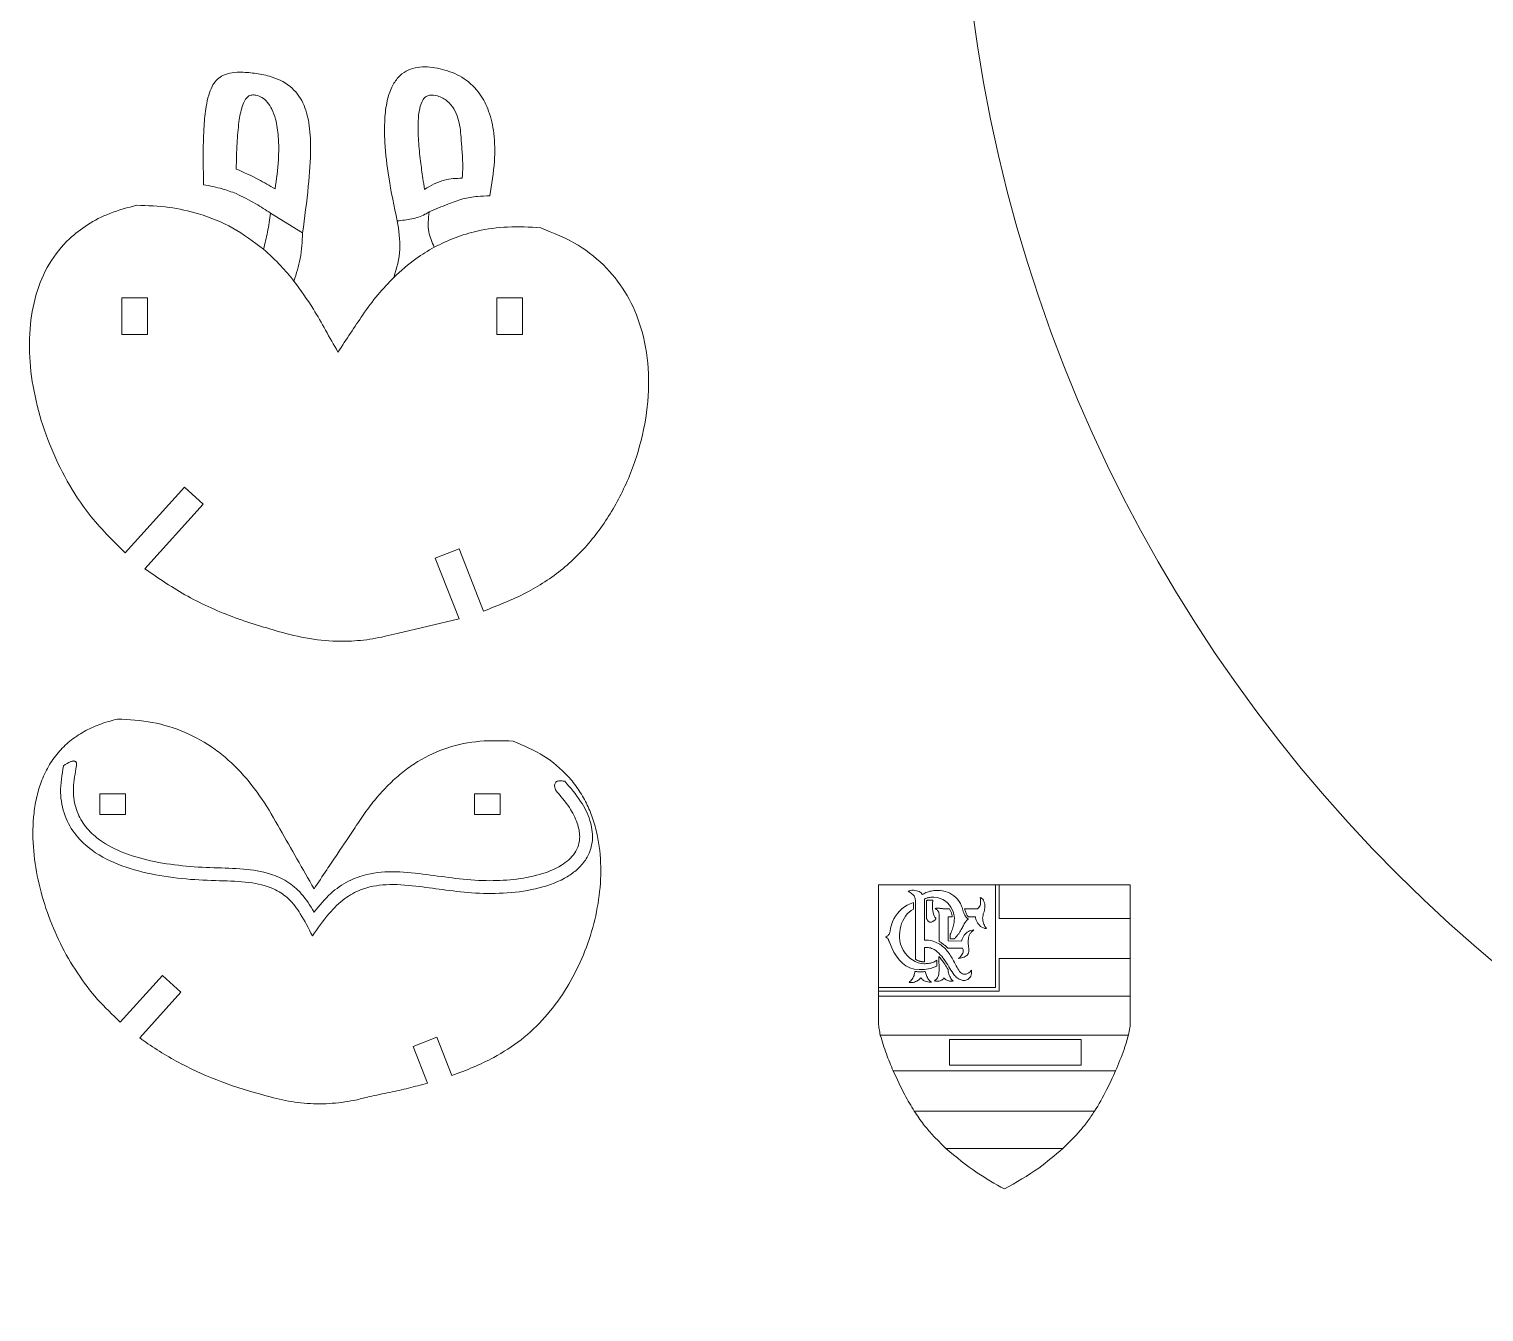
# Model space of a CAD drawing. Header units: millimetres. Extents: x 5 to 1149, y -277 to 912.
# Drawn here: x 591.6 to 762.1, y 504.7 to 655 of the extents above; entities that cross this region are included whole.
import ezdxf

# ---------------------------------------------------------------- set-up
doc = ezdxf.new("R2010")
doc.units = ezdxf.units.MM

msp = doc.modelspace()

# ---------------------------------------------------------------- linework, layer by layer
at = {"color": 7, "linetype": 'Continuous', "lineweight": 15}
for p, q in [((623.66, 631.08), (619.9, 633.39)), ((605.49, 623.47), (602.49, 623.47)), ((602.49, 623.47), (602.49, 619.19)), ((605.49, 619.19), (605.49, 623.47)), ((646.41, 623.47), (646.41, 619.19)), ((649.41, 623.47), (646.41, 623.47)), ((649.41, 619.19), (649.41, 623.47)), ((602.49, 619.19), (605.49, 619.19)), ((646.41, 619.19), (649.41, 619.19)), ((609.82, 601.28), (602.88, 593.58)), ((612, 599.31), (609.82, 601.28)), ((605.16, 591.72), (612, 599.31)), ((641.99, 594.05), (639.2, 592.96)), ((644.85, 586.76), (641.99, 594.05)), ((639.2, 592.96), (641.98, 585.85)), ((634.75, 584.16), (641.98, 585.85)), ((602.89, 565.35), (599.89, 565.35)), ((599.89, 565.35), (599.89, 562.92)), ((602.89, 562.92), (602.89, 565.35)), ((646.81, 565.35), (643.81, 565.35)), ((643.81, 565.35), (643.81, 562.92)), ((646.81, 562.92), (646.81, 565.35)), ((599.89, 562.92), (602.89, 562.92)), ((643.81, 562.92), (646.81, 562.92)), ((691.13, 554.7), (691.13, 542.65)), ((704.84, 554.7), (691.13, 554.7)), ((694.73, 553.99), (694.59, 553.91)), ((694.88, 554.03), (694.73, 553.99)), ((695.05, 554.06), (694.88, 554.03)), ((695.22, 554.06), (695.05, 554.06)), ((695.4, 554.04), (695.22, 554.06)), ((695.57, 554.01), (695.4, 554.04)), ((695.73, 553.96), (695.57, 554.01)), ((695.89, 553.9), (695.73, 553.96)), ((697.28, 553.97), (697.13, 553.94)), ((697.44, 554), (697.28, 553.97)), ((697.59, 554.03), (697.44, 554)), ((697.75, 554.04), (697.59, 554.03)), ((697.9, 554.05), (697.75, 554.04)), ((698.06, 554.05), (697.9, 554.05)), ((698.35, 554.04), (698.06, 554.05)), ((698.64, 554), (698.35, 554.04)), ((698.93, 553.93), (698.64, 554)), ((704.84, 554.7), (704.84, 542.65)), ((705.26, 554.7), (704.84, 554.7)), ((705.26, 554.7), (705.26, 550.75)), ((720.63, 554.7), (705.26, 554.7)), ((720.63, 550.75), (720.63, 554.7)), ((694.49, 552.31), (694.16, 552.1)), ((694.83, 552.48), (694.49, 552.31)), ((694.59, 553.91), (694.72, 553.86)), ((694.72, 553.86), (694.84, 553.79)), ((695.21, 552.62), (694.83, 552.48)), ((694.84, 553.79), (694.95, 553.72)), ((694.95, 553.72), (695.05, 553.65)), ((695.05, 553.65), (695.14, 553.57)), ((695.14, 553.57), (695.22, 553.48)), ((695.21, 551.84), (695.21, 552.62)), ((695.22, 553.48), (695.29, 553.39)), ((695.29, 553.39), (695.34, 553.3)), ((695.34, 553.3), (695.39, 553.2)), ((695.39, 553.2), (695.42, 553.1)), ((695.42, 553.1), (695.44, 552.99)), ((695.44, 552.99), (695.45, 552.89)), ((695.45, 552.89), (695.45, 545.97)), ((696.02, 553.82), (695.89, 553.9)), ((696.14, 553.74), (696.02, 553.82)), ((696.22, 553.65), (696.14, 553.74)), ((696.28, 553.56), (696.22, 553.65)), ((696.42, 553.64), (696.28, 553.56)), ((696.55, 553.71), (696.42, 553.64)), ((696.5, 553.02), (696.56, 553.05)), ((696.5, 548.22), (696.5, 553.02)), ((696.69, 553.78), (696.55, 553.71)), ((696.56, 553.05), (696.62, 553.08)), ((696.62, 553.08), (696.68, 553.11)), ((696.68, 553.11), (696.76, 553.14)), ((696.84, 553.84), (696.69, 553.78)), ((696.75, 552.87), (696.75, 550.73)), ((696.81, 552.87), (696.75, 552.87)), ((696.76, 553.14), (696.84, 553.17)), ((696.87, 552.88), (696.81, 552.87)), ((696.98, 553.89), (696.84, 553.84)), ((696.84, 553.17), (696.93, 553.19)), ((696.93, 552.88), (696.87, 552.88)), ((696.93, 553.19), (697.03, 553.22)), ((696.99, 552.88), (696.93, 552.88)), ((697.13, 553.94), (696.98, 553.89)), ((697.05, 552.88), (696.99, 552.88)), ((697.03, 553.22), (697.13, 553.23)), ((697.12, 552.89), (697.05, 552.88)), ((697.18, 552.89), (697.12, 552.89)), ((697.13, 553.23), (697.24, 553.25)), ((697.24, 552.89), (697.18, 552.89)), ((697.24, 553.25), (697.35, 553.26)), ((697.31, 552.89), (697.24, 552.89)), ((697.37, 552.9), (697.31, 552.89)), ((697.35, 553.26), (697.47, 553.26)), ((697.44, 552.9), (697.37, 552.9)), ((697.51, 552.9), (697.44, 552.9)), ((697.45, 552.29), (697.46, 552.48)), ((697.45, 552.09), (697.45, 552.29)), ((697.46, 552.48), (697.47, 552.65)), ((697.47, 553.26), (697.59, 553.26)), ((697.47, 552.65), (697.49, 552.79)), ((697.49, 552.79), (697.51, 552.9)), ((697.59, 553.26), (697.99, 553.21)), ((697.99, 553.21), (698.35, 553.11)), ((698.35, 553.11), (698.67, 552.96)), ((698.67, 552.96), (698.96, 552.78)), ((699.21, 553.84), (698.93, 553.93)), ((698.96, 552.78), (699.21, 552.57)), ((699.48, 553.72), (699.21, 553.84)), ((699.21, 552.57), (699.43, 552.33)), ((699.43, 552.33), (699.61, 552.08)), ((699.73, 553.58), (699.48, 553.72)), ((699.97, 553.41), (699.73, 553.58)), ((700.19, 553.22), (699.97, 553.41)), ((700.39, 553), (700.19, 553.22)), ((700.57, 552.76), (700.39, 553)), ((700.72, 552.5), (700.57, 552.76)), ((700.85, 552.21), (700.72, 552.5)), ((703.02, 552.28), (702.97, 552.16)), ((703.06, 552.4), (703.02, 552.28)), ((703.14, 553.18), (703.03, 553.22)), ((703.03, 553.22), (703.05, 553.14)), ((703.05, 553.14), (703.07, 553.04)), ((703.08, 552.54), (703.06, 552.4)), ((703.07, 553.04), (703.08, 552.93)), ((703.08, 552.93), (703.09, 552.8)), ((703.09, 552.67), (703.08, 552.54)), ((703.09, 552.8), (703.09, 552.67)), ((703.25, 553.11), (703.14, 553.18)), ((703.34, 553.02), (703.25, 553.11)), ((703.42, 552.9), (703.34, 553.02)), ((703.48, 552.76), (703.42, 552.9)), ((703.54, 552.59), (703.48, 552.76)), ((703.57, 552.42), (703.54, 552.59)), ((703.58, 552.22), (703.57, 552.42)), ((692.94, 550.7), (692.78, 550.35)), ((693.13, 551.02), (692.94, 550.7)), ((693.35, 551.33), (693.13, 551.02)), ((693.59, 551.61), (693.35, 551.33)), ((693.87, 551.87), (693.59, 551.61)), ((694.16, 552.1), (693.87, 551.87)), ((693.97, 550.48), (694.12, 550.77)), ((694.12, 550.77), (694.29, 551.04)), ((694.29, 551.04), (694.49, 551.28)), ((694.49, 551.28), (694.71, 551.5)), ((694.71, 551.5), (694.94, 551.69)), ((694.94, 551.69), (695.21, 551.84)), ((696.75, 550.73), (696.76, 550.72)), ((696.76, 550.72), (696.77, 550.7)), ((696.77, 550.7), (696.78, 550.69)), ((696.78, 550.69), (696.79, 550.67)), ((696.79, 550.67), (696.8, 550.65)), ((696.8, 550.65), (696.81, 550.64)), ((696.81, 550.64), (696.83, 550.62)), ((696.83, 550.62), (696.84, 550.6)), ((696.84, 550.6), (696.85, 550.59)), ((696.85, 550.59), (696.86, 550.57)), ((696.86, 550.57), (696.87, 550.56)), ((696.87, 550.56), (696.88, 550.54)), ((697.46, 551.88), (697.45, 552.09)), ((697.48, 551.66), (697.46, 551.88)), ((697.52, 551.45), (697.48, 551.66)), ((697.57, 551.25), (697.52, 551.45)), ((697.64, 551.06), (697.57, 551.25)), ((697.74, 550.9), (697.64, 551.06)), ((697.65, 550.51), (697.71, 550.56)), ((697.71, 550.56), (697.75, 550.61)), ((697.86, 550.78), (697.74, 550.9)), ((697.84, 551.95), (697.75, 551.92)), ((697.75, 551.92), (697.82, 551.88)), ((697.75, 550.61), (697.79, 550.66)), ((697.79, 550.66), (697.83, 550.72)), ((697.82, 551.88), (697.88, 551.84)), ((697.83, 550.72), (697.86, 550.78)), ((697.92, 551.97), (697.84, 551.95)), ((697.88, 551.84), (697.94, 551.79)), ((698, 551.97), (697.92, 551.97)), ((697.94, 551.79), (697.99, 551.75)), ((697.99, 551.75), (698.04, 551.7)), ((698.07, 551.98), (698, 551.97)), ((698.04, 551.7), (698.09, 551.65)), ((698.14, 551.97), (698.07, 551.98)), ((698.09, 551.65), (698.13, 551.6)), ((698.13, 551.6), (698.16, 551.54)), ((698.21, 551.96), (698.14, 551.97)), ((698.16, 551.54), (698.18, 551.49)), ((698.18, 551.49), (698.2, 551.43)), ((698.2, 551.43), (698.21, 551.37)), ((698.28, 551.95), (698.21, 551.96)), ((698.21, 551.37), (698.22, 551.31)), ((698.22, 551.31), (698.22, 548.06)), ((698.35, 551.94), (698.28, 551.95)), ((698.43, 551.93), (698.35, 551.94)), ((698.5, 551.92), (698.43, 551.93)), ((698.59, 551.91), (698.5, 551.92)), ((698.68, 551.9), (698.59, 551.91)), ((699.45, 551.9), (698.68, 551.9)), ((699.27, 548.12), (699.27, 550.94)), ((699.27, 550.94), (699.77, 550.94)), ((699.49, 551.82), (699.45, 551.9)), ((699.53, 551.74), (699.49, 551.82)), ((699.57, 551.65), (699.53, 551.74)), ((699.6, 551.57), (699.57, 551.65)), ((699.64, 551.49), (699.6, 551.57)), ((699.61, 552.08), (699.75, 551.81)), ((699.66, 551.41), (699.64, 551.49)), ((699.69, 551.33), (699.66, 551.41)), ((699.71, 551.26), (699.69, 551.33)), ((699.73, 551.18), (699.71, 551.26)), ((699.75, 551.1), (699.73, 551.18)), ((699.75, 551.81), (699.87, 551.54)), ((699.76, 551.02), (699.75, 551.1)), ((699.77, 550.94), (699.76, 551.02)), ((699.87, 551.54), (699.95, 551.27)), ((699.95, 551.27), (700, 551.01)), ((700, 551.01), (700.02, 550.76)), ((700.01, 550.6), (700, 550.44)), ((700.02, 550.76), (700.01, 550.6)), ((700.91, 552.05), (700.85, 552.21)), ((700.96, 551.89), (700.91, 552.05)), ((701.01, 551.73), (700.96, 551.89)), ((701.06, 551.58), (701.01, 551.73)), ((701.11, 551.43), (701.06, 551.58)), ((701.17, 551.29), (701.11, 551.43)), ((701.23, 551.16), (701.17, 551.29)), ((702.71, 551.9), (701.19, 551.9)), ((701.19, 551.9), (701.23, 551.78)), ((701.23, 551.78), (701.27, 551.67)), ((701.3, 551.04), (701.23, 551.16)), ((701.27, 551.67), (701.31, 551.56)), ((701.37, 550.93), (701.3, 551.04)), ((701.31, 551.56), (701.35, 551.46)), ((701.35, 551.46), (701.4, 551.36)), ((701.46, 550.83), (701.37, 550.93)), ((701.4, 551.36), (701.44, 551.27)), ((701.44, 551.27), (701.48, 551.19)), ((701.56, 550.75), (701.46, 550.83)), ((701.47, 550.54), (701.5, 550.56)), ((701.48, 551.19), (701.52, 551.12)), ((701.5, 550.56), (701.52, 550.58)), ((701.52, 551.12), (701.56, 551.06)), ((701.52, 550.58), (701.55, 550.6)), ((701.55, 550.6), (701.58, 550.62)), ((701.56, 551.06), (701.6, 551.01)), ((701.67, 550.68), (701.56, 550.75)), ((701.58, 550.62), (701.61, 550.64)), ((701.6, 551.01), (701.63, 550.97)), ((701.61, 550.64), (701.64, 550.66)), ((701.63, 550.97), (701.66, 550.95)), ((701.64, 550.66), (701.67, 550.68)), ((701.66, 550.95), (702.48, 550.95)), ((702.48, 550.95), (702.49, 550.83)), ((702.49, 550.83), (702.52, 550.69)), ((702.52, 550.69), (702.57, 550.54)), ((702.57, 550.54), (702.64, 550.39)), ((702.81, 551.97), (702.71, 551.9)), ((702.9, 552.05), (702.81, 551.97)), ((702.97, 552.16), (702.9, 552.05)), ((703.33, 550.78), (703.34, 550.94)), ((703.34, 550.63), (703.33, 550.78)), ((703.34, 550.94), (703.37, 551.11)), ((703.35, 550.49), (703.34, 550.63)), ((703.37, 551.11), (703.4, 551.3)), ((703.4, 551.3), (703.49, 551.54)), ((703.49, 551.54), (703.54, 551.78)), ((703.54, 551.78), (703.57, 552.01)), ((703.57, 552.01), (703.58, 552.22)), ((705.26, 550.75), (720.63, 550.75)), ((720.63, 546.08), (720.63, 550.75)), ((692.34, 548.87), (692.3, 548.82)), ((692.38, 548.93), (692.34, 548.87)), ((692.4, 548.98), (692.38, 548.93)), ((692.43, 549.04), (692.4, 548.98)), ((692.45, 549.1), (692.43, 549.04)), ((692.46, 549.16), (692.45, 549.1)), ((692.48, 549.23), (692.46, 549.16)), ((692.55, 549.61), (692.48, 549.23)), ((692.65, 549.99), (692.55, 549.61)), ((692.78, 550.35), (692.65, 549.99)), ((693.58, 548.85), (693.61, 549.19)), ((693.58, 548.51), (693.58, 548.85)), ((693.61, 549.19), (693.66, 549.52)), ((693.66, 549.52), (693.74, 549.85)), ((693.74, 549.85), (693.84, 550.17)), ((693.84, 550.17), (693.97, 550.48)), ((696.88, 550.54), (696.9, 550.51)), ((696.9, 550.51), (696.92, 550.48)), ((696.92, 550.48), (696.95, 550.45)), ((696.95, 550.45), (696.97, 550.42)), ((696.97, 550.42), (696.99, 550.4)), ((696.99, 550.4), (697.01, 550.38)), ((697.01, 550.38), (697.04, 550.36)), ((697.04, 550.36), (697.07, 550.35)), ((697.07, 550.35), (697.1, 550.34)), ((697.1, 550.34), (697.13, 550.33)), ((697.13, 550.33), (697.17, 550.32)), ((697.17, 550.32), (697.21, 550.32)), ((697.21, 550.32), (697.28, 550.32)), ((697.28, 550.32), (697.35, 550.33)), ((697.35, 550.33), (697.41, 550.36)), ((697.41, 550.36), (697.48, 550.39)), ((697.48, 550.39), (697.54, 550.42)), ((697.54, 550.42), (697.6, 550.46)), ((697.6, 550.46), (697.65, 550.51)), ((699.59, 549.05), (699.51, 548.91)), ((699.51, 548.91), (699.51, 548.35)), ((699.67, 549.19), (699.59, 549.05)), ((699.73, 549.34), (699.67, 549.19)), ((699.79, 549.49), (699.73, 549.34)), ((699.84, 549.64), (699.79, 549.49)), ((699.89, 549.8), (699.84, 549.64)), ((699.93, 549.95), (699.89, 549.8)), ((699.96, 550.11), (699.93, 549.95)), ((699.99, 550.28), (699.96, 550.11)), ((700, 550.44), (699.99, 550.28)), ((700.39, 548.8), (700.44, 548.86)), ((700.44, 548.86), (700.48, 548.92)), ((700.48, 548.92), (700.52, 548.97)), ((700.52, 548.97), (700.56, 549.03)), ((700.56, 549.03), (700.66, 549.17)), ((700.66, 549.17), (700.74, 549.31)), ((700.74, 549.31), (700.82, 549.45)), ((700.82, 549.45), (700.89, 549.58)), ((700.89, 549.58), (700.95, 549.7)), ((700.95, 549.7), (701.02, 549.82)), ((701.02, 549.82), (701.07, 549.93)), ((701.07, 549.93), (701.13, 550.04)), ((701.13, 550.04), (701.18, 550.14)), ((701.18, 550.14), (701.24, 550.24)), ((701.28, 548.92), (701.18, 548.8)), ((701.24, 550.24), (701.3, 550.33)), ((701.4, 549.04), (701.28, 548.92)), ((701.3, 550.33), (701.35, 550.41)), ((701.35, 550.41), (701.38, 550.44)), ((701.38, 550.44), (701.4, 550.46)), ((701.4, 550.46), (701.42, 550.49)), ((701.52, 549.14), (701.4, 549.04)), ((701.42, 550.49), (701.45, 550.51)), ((701.45, 550.51), (701.47, 550.54)), ((701.66, 549.22), (701.52, 549.14)), ((701.8, 549.29), (701.66, 549.22)), ((701.76, 548.8), (701.8, 548.88)), ((701.96, 549.35), (701.8, 549.29)), ((701.8, 548.88), (701.84, 548.95)), ((701.84, 548.95), (701.89, 549.01)), ((701.89, 549.01), (701.94, 549.08)), ((701.94, 549.08), (702, 549.15)), ((702.13, 549.39), (701.96, 549.35)), ((702, 549.15), (702.07, 549.22)), ((702.07, 549.22), (702.15, 549.28)), ((702.31, 549.43), (702.13, 549.39)), ((702.15, 549.28), (702.23, 549.35)), ((702.23, 549.35), (702.31, 549.43)), ((702.64, 550.39), (702.73, 550.24)), ((702.73, 550.24), (702.84, 550.09)), ((702.84, 550.09), (702.96, 549.96)), ((702.96, 549.96), (703.09, 549.83)), ((703.09, 549.83), (703.25, 549.73)), ((703.25, 549.73), (703.41, 549.64)), ((703.38, 550.35), (703.35, 550.49)), ((703.42, 550.22), (703.38, 550.35)), ((703.41, 549.64), (703.59, 549.59)), ((703.47, 550.09), (703.42, 550.22)), ((703.53, 549.96), (703.47, 550.09)), ((703.6, 549.83), (703.53, 549.96)), ((703.59, 549.59), (703.78, 549.56)), ((703.69, 549.7), (703.6, 549.83)), ((703.78, 549.56), (703.69, 549.7)), ((692.05, 548.65), (691.96, 548.61)), ((691.96, 548.61), (692.04, 548.56)), ((692.04, 548.56), (692.11, 548.5)), ((692.13, 548.68), (692.05, 548.65)), ((692.11, 548.5), (692.16, 548.45)), ((692.2, 548.73), (692.13, 548.68)), ((692.16, 548.45), (692.21, 548.39)), ((692.25, 548.77), (692.2, 548.73)), ((692.21, 548.39), (692.25, 548.33)), ((692.3, 548.82), (692.25, 548.77)), ((692.25, 548.33), (692.28, 548.28)), ((692.28, 548.28), (692.31, 548.22)), ((692.31, 548.22), (692.34, 548.16)), ((692.34, 548.16), (692.36, 548.1)), ((692.36, 548.1), (692.39, 548.03)), ((692.39, 548.03), (692.41, 547.96)), ((692.41, 547.96), (692.44, 547.89)), ((692.44, 547.89), (692.67, 547.32)), ((692.67, 547.32), (692.93, 546.8)), ((693.62, 548.13), (693.58, 548.51)), ((693.71, 547.75), (693.62, 548.13)), ((693.85, 547.39), (693.71, 547.75)), ((694.03, 547.03), (693.85, 547.39)), ((696.74, 548.22), (696.5, 548.22)), ((696.5, 547.35), (696.6, 547.35)), ((696.5, 545.7), (696.5, 547.35)), ((696.6, 547.35), (696.71, 547.36)), ((696.71, 547.36), (696.82, 547.35)), ((696.97, 548.2), (696.74, 548.22)), ((696.82, 547.35), (696.94, 547.34)), ((696.94, 547.34), (697.07, 547.33)), ((697.19, 548.16), (696.97, 548.2)), ((697.07, 547.33), (697.21, 547.3)), ((697.4, 548.12), (697.19, 548.16)), ((697.21, 547.3), (697.35, 547.25)), ((697.35, 547.25), (697.5, 547.19)), ((697.6, 548.06), (697.4, 548.12)), ((697.5, 547.19), (697.66, 547.1)), ((697.79, 547.99), (697.6, 548.06)), ((697.97, 547.91), (697.79, 547.99)), ((698.14, 547.83), (697.97, 547.91)), ((698.3, 547.73), (698.14, 547.83)), ((698.22, 548.06), (698.31, 548.01)), ((698.45, 547.63), (698.3, 547.73)), ((698.31, 548.01), (698.4, 547.96)), ((698.4, 547.96), (698.49, 547.9)), ((698.6, 547.52), (698.45, 547.63)), ((698.49, 547.9), (698.58, 547.84)), ((698.58, 547.84), (698.67, 547.78)), ((698.73, 547.41), (698.6, 547.52)), ((698.67, 547.78), (698.75, 547.71)), ((698.86, 547.3), (698.73, 547.41)), ((698.75, 547.71), (698.84, 547.64)), ((698.84, 547.64), (698.92, 547.57)), ((698.97, 547.18), (698.86, 547.3)), ((698.92, 547.57), (699.01, 547.49)), ((699.09, 547.05), (698.97, 547.18)), ((699.01, 547.49), (699.09, 547.42)), ((699.09, 547.42), (699.16, 547.34)), ((699.16, 547.34), (699.24, 547.26)), ((699.24, 547.26), (700.98, 547.26)), ((700.87, 548.11), (699.27, 548.12)), ((699.51, 548.35), (699.98, 548.35)), ((699.98, 548.35), (700.04, 548.41)), ((700.04, 548.41), (700.09, 548.46)), ((700.09, 548.46), (700.15, 548.52)), ((700.15, 548.52), (700.2, 548.57)), ((700.2, 548.57), (700.25, 548.63)), ((700.25, 548.63), (700.3, 548.69)), ((700.3, 548.69), (700.35, 548.74)), ((700.35, 548.74), (700.39, 548.8)), ((700.93, 548.31), (700.87, 548.11)), ((701, 548.49), (700.93, 548.31)), ((700.98, 547.26), (701, 547.2)), ((701.09, 548.65), (701, 548.49)), ((701, 547.2), (701.03, 547.13)), ((701.18, 548.8), (701.09, 548.65)), ((701.63, 547.99), (701.64, 548.16)), ((701.63, 547.85), (701.63, 547.99)), ((701.64, 547.73), (701.63, 547.85)), ((701.64, 548.16), (701.66, 548.35)), ((701.66, 547.62), (701.64, 547.73)), ((701.66, 548.35), (701.69, 548.57)), ((701.67, 547.52), (701.66, 547.62)), ((701.69, 547.41), (701.67, 547.52)), ((701.69, 548.57), (701.71, 548.65)), ((701.7, 547.3), (701.69, 547.41)), ((701.71, 547.17), (701.7, 547.3)), ((701.71, 548.65), (701.73, 548.73)), ((701.71, 547.03), (701.71, 547.17)), ((701.73, 548.73), (701.76, 548.8)), ((692.93, 546.8), (693.22, 546.32)), ((693.22, 546.32), (693.55, 545.89)), ((693.55, 545.89), (693.92, 545.52)), ((693.92, 545.52), (694.33, 545.21)), ((694.25, 546.7), (694.03, 547.03)), ((694.51, 546.39), (694.25, 546.7)), ((694.79, 546.12), (694.51, 546.39)), ((695.1, 545.89), (694.79, 546.12)), ((695.43, 545.7), (695.1, 545.89)), ((695.77, 545.55), (695.43, 545.7)), ((695.45, 545.97), (695.51, 545.93)), ((695.51, 545.93), (695.57, 545.9)), ((695.57, 545.9), (695.63, 545.87)), ((695.63, 545.87), (695.69, 545.84)), ((695.69, 545.84), (695.75, 545.82)), ((695.75, 545.82), (695.8, 545.8)), ((696.13, 545.47), (695.77, 545.55)), ((695.8, 545.8), (695.86, 545.78)), ((695.86, 545.78), (695.91, 545.76)), ((695.91, 545.76), (695.97, 545.75)), ((695.97, 545.75), (696.02, 545.73)), ((696.02, 545.73), (696.06, 545.72)), ((696.06, 545.72), (696.11, 545.72)), ((696.11, 545.72), (696.15, 545.71)), ((696.48, 545.44), (696.13, 545.47)), ((696.15, 545.71), (696.18, 545.7)), ((696.18, 545.7), (696.22, 545.7)), ((696.22, 545.7), (696.26, 545.69)), ((696.26, 545.69), (696.29, 545.69)), ((696.29, 545.69), (696.32, 545.69)), ((696.32, 545.69), (696.36, 545.69)), ((696.36, 545.69), (696.39, 545.69)), ((696.39, 545.69), (696.42, 545.69)), ((696.42, 545.69), (696.45, 545.69)), ((696.45, 545.69), (696.47, 545.69)), ((696.47, 545.69), (696.5, 545.7)), ((696.6, 545.45), (696.48, 545.44)), ((696.73, 545.46), (696.6, 545.45)), ((696.85, 545.47), (696.73, 545.46)), ((696.97, 545.48), (696.85, 545.47)), ((697.1, 545.5), (696.97, 545.48)), ((697.23, 545.53), (697.1, 545.5)), ((697.35, 545.56), (697.23, 545.53)), ((697.48, 545.6), (697.35, 545.56)), ((697.61, 545.65), (697.48, 545.6)), ((697.73, 545.72), (697.61, 545.65)), ((697.66, 547.1), (697.83, 546.99)), ((697.85, 545.79), (697.73, 545.72)), ((697.83, 546.99), (698.01, 546.85)), ((697.98, 545.87), (697.85, 545.79)), ((697.98, 545.15), (697.98, 545.87)), ((698.01, 546.85), (698.2, 546.68)), ((698.2, 546.68), (698.37, 546.51)), ((698.28, 546.22), (698.21, 546.31)), ((698.21, 546.31), (698.22, 544.59)), ((698.36, 546.13), (698.28, 546.22)), ((698.44, 546.02), (698.36, 546.13)), ((698.37, 546.51), (698.53, 546.33)), ((698.52, 545.91), (698.44, 546.02)), ((698.61, 545.79), (698.52, 545.91)), ((698.53, 546.33), (698.68, 546.13)), ((698.7, 545.67), (698.61, 545.79)), ((698.68, 546.13), (698.83, 545.93)), ((698.79, 545.54), (698.7, 545.67)), ((698.89, 545.4), (698.79, 545.54)), ((698.83, 545.93), (698.97, 545.73)), ((698.97, 545.73), (699.1, 545.52)), ((699.19, 546.92), (699.09, 547.05)), ((699.1, 545.52), (699.24, 545.31)), ((699.3, 546.79), (699.19, 546.92)), ((699.39, 546.66), (699.3, 546.79)), ((699.49, 546.52), (699.39, 546.66)), ((699.58, 546.38), (699.49, 546.52)), ((699.67, 546.23), (699.58, 546.38)), ((699.75, 546.09), (699.67, 546.23)), ((699.83, 545.94), (699.75, 546.09)), ((699.91, 545.8), (699.83, 545.94)), ((700.02, 545.59), (699.91, 545.8)), ((700.13, 545.38), (700.02, 545.59)), ((700.65, 546.2), (700.5, 546.07)), ((700.5, 546.07), (700.69, 546.1)), ((700.77, 546.32), (700.65, 546.2)), ((700.69, 546.1), (700.86, 546.13)), ((700.87, 546.44), (700.77, 546.32)), ((700.86, 546.13), (701.02, 546.18)), ((700.94, 546.56), (700.87, 546.44)), ((700.99, 546.67), (700.94, 546.56)), ((701.03, 546.77), (700.99, 546.67)), ((701.02, 546.18), (701.16, 546.23)), ((701.03, 547.13), (701.04, 547.05)), ((701.04, 546.87), (701.03, 546.77)), ((701.04, 547.05), (701.05, 546.96)), ((701.05, 546.96), (701.04, 546.87)), ((701.16, 546.23), (701.28, 546.29)), ((701.28, 546.29), (701.39, 546.36)), ((701.39, 546.36), (701.48, 546.43)), ((701.48, 546.43), (701.55, 546.5)), ((701.55, 546.5), (701.61, 546.59)), ((701.61, 546.59), (701.66, 546.67)), ((701.66, 546.67), (701.69, 546.77)), ((701.69, 546.77), (701.7, 546.86)), ((701.7, 546.86), (701.71, 547.03)), ((705.26, 546.08), (720.63, 546.08)), ((705.26, 546.08), (705.26, 542.23)), ((720.63, 541.67), (720.63, 546.08)), ((607.22, 544.08), (602.29, 538.61)), ((609.4, 542.11), (607.22, 544.08)), ((694.33, 545.21), (694.79, 544.98)), ((694.79, 544.98), (695.31, 544.83)), ((695.13, 543.76), (695.06, 543.65)), ((695.19, 543.86), (695.13, 543.76)), ((695.24, 543.97), (695.19, 543.86)), ((695.29, 544.08), (695.24, 543.97)), ((695.32, 544.2), (695.29, 544.08)), ((695.31, 544.83), (695.88, 544.76)), ((695.36, 544.31), (695.32, 544.2)), ((695.38, 544.43), (695.36, 544.31)), ((695.4, 544.55), (695.38, 544.43)), ((695.5, 544.54), (695.4, 544.55)), ((695.6, 544.53), (695.5, 544.54)), ((695.7, 544.52), (695.6, 544.53)), ((695.8, 544.51), (695.7, 544.52)), ((695.91, 544.51), (695.8, 544.51)), ((695.88, 544.76), (696.51, 544.79)), ((696.01, 544.5), (695.91, 544.51)), ((695.96, 543.68), (696.03, 543.75)), ((696.11, 544.5), (696.01, 544.5)), ((696.03, 543.75), (696.09, 543.81)), ((696.09, 543.81), (696.13, 543.77)), ((696.22, 544.51), (696.11, 544.5)), ((696.13, 543.77), (696.16, 543.72)), ((696.32, 544.51), (696.22, 544.51)), ((696.41, 544.52), (696.32, 544.51)), ((696.51, 544.53), (696.41, 544.52)), ((696.51, 544.79), (697.21, 544.91)), ((696.6, 544.54), (696.51, 544.53)), ((696.63, 544.43), (696.6, 544.54)), ((696.66, 544.31), (696.63, 544.43)), ((696.7, 544.19), (696.66, 544.31)), ((696.75, 544.07), (696.7, 544.19)), ((696.8, 543.95), (696.75, 544.07)), ((696.86, 543.84), (696.8, 543.95)), ((696.92, 543.73), (696.86, 543.84)), ((696.99, 543.62), (696.92, 543.73)), ((697.21, 544.91), (697.98, 545.15)), ((698.03, 543.78), (697.97, 543.7)), ((698.07, 543.87), (698.03, 543.78)), ((698.12, 543.97), (698.07, 543.87)), ((698.15, 544.08), (698.12, 543.97)), ((698.18, 544.2), (698.15, 544.08)), ((698.19, 544.32), (698.18, 544.2)), ((698.21, 544.45), (698.19, 544.32)), ((698.22, 544.59), (698.21, 544.45)), ((698.73, 543.68), (698.81, 543.79)), ((698.81, 543.79), (698.84, 543.73)), ((698.84, 543.73), (698.89, 543.68)), ((698.98, 545.25), (698.89, 545.4)), ((699.08, 545.1), (698.98, 545.25)), ((699.17, 544.95), (699.08, 545.1)), ((699.27, 544.78), (699.17, 544.95)), ((699.24, 545.31), (699.36, 545.1)), ((699.27, 544.73), (699.27, 544.78)), ((699.28, 544.62), (699.27, 544.73)), ((699.29, 544.5), (699.28, 544.62)), ((699.33, 544.37), (699.29, 544.5)), ((699.37, 544.24), (699.33, 544.37)), ((699.36, 545.1), (699.49, 544.89)), ((699.42, 544.1), (699.37, 544.24)), ((699.48, 543.96), (699.42, 544.1)), ((699.55, 543.84), (699.48, 543.96)), ((699.49, 544.89), (699.61, 544.69)), ((699.62, 543.72), (699.55, 543.84)), ((699.61, 544.69), (699.74, 544.5)), ((699.74, 544.5), (699.86, 544.31)), ((699.86, 544.31), (699.95, 544.2)), ((699.95, 544.2), (700.04, 544.09)), ((700.04, 544.09), (700.14, 543.98)), ((700.23, 545.19), (700.13, 545.38)), ((700.14, 543.98), (700.24, 543.89)), ((700.33, 545.01), (700.23, 545.19)), ((700.24, 543.89), (700.35, 543.8)), ((700.43, 544.84), (700.33, 545.01)), ((700.35, 543.8), (700.46, 543.72)), ((700.53, 544.68), (700.43, 544.84)), ((700.63, 544.55), (700.53, 544.68)), ((700.74, 544.43), (700.63, 544.55)), ((700.85, 544.34), (700.74, 544.43)), ((700.96, 544.27), (700.85, 544.34)), ((701.09, 544.23), (700.96, 544.27)), ((701.22, 544.22), (701.09, 544.23)), ((701.32, 544.23), (701.22, 544.22)), ((701.41, 544.24), (701.32, 544.23)), ((701.49, 544.27), (701.41, 544.24)), ((701.57, 544.3), (701.49, 544.27)), ((701.64, 544.33), (701.57, 544.3)), ((701.7, 544.37), (701.64, 544.33)), ((701.69, 543.69), (701.79, 543.78)), ((701.76, 544.41), (701.7, 544.37)), ((701.81, 544.46), (701.76, 544.41)), ((701.79, 543.78), (701.88, 543.88)), ((701.87, 544.52), (701.81, 544.46)), ((701.91, 544.57), (701.87, 544.52)), ((701.88, 543.88), (701.95, 544.01)), ((701.96, 544.63), (701.91, 544.57)), ((701.95, 544.01), (702, 544.15)), ((702.01, 544.7), (701.96, 544.63)), ((702, 544.15), (702.03, 544.31)), ((702.04, 544.5), (702.01, 544.7)), ((702.03, 544.31), (702.04, 544.5)), ((604.57, 536.76), (609.4, 542.11)), ((704.84, 542.65), (691.13, 542.65)), ((691.13, 542.65), (691.13, 542.23)), ((691.13, 542.23), (691.13, 541.67)), ((705.26, 542.23), (691.13, 542.23)), ((694.81, 543.35), (694.71, 543.25)), ((694.71, 543.25), (694.89, 543.24)), ((694.9, 543.45), (694.81, 543.35)), ((694.89, 543.24), (695.06, 543.24)), ((694.99, 543.55), (694.9, 543.45)), ((695.06, 543.65), (694.99, 543.55)), ((695.06, 543.24), (695.21, 543.27)), ((695.21, 543.27), (695.35, 543.3)), ((695.35, 543.3), (695.48, 543.35)), ((695.48, 543.35), (695.6, 543.41)), ((695.6, 543.41), (695.7, 543.47)), ((695.7, 543.47), (695.8, 543.54)), ((695.8, 543.54), (695.88, 543.61)), ((695.88, 543.61), (695.96, 543.68)), ((696.16, 543.72), (696.2, 543.67)), ((696.2, 543.67), (696.25, 543.61)), ((696.25, 543.61), (696.31, 543.55)), ((696.31, 543.55), (696.38, 543.5)), ((696.38, 543.5), (696.47, 543.44)), ((696.47, 543.44), (696.59, 543.4)), ((696.59, 543.4), (696.73, 543.36)), ((696.73, 543.36), (696.89, 543.32)), ((696.89, 543.32), (697.09, 543.3)), ((697.06, 543.53), (696.99, 543.62)), ((697.14, 543.44), (697.06, 543.53)), ((697.09, 543.3), (697.33, 543.29)), ((697.23, 543.36), (697.14, 543.44)), ((697.33, 543.29), (697.23, 543.36)), ((697.73, 543.49), (697.64, 543.44)), ((697.64, 543.44), (697.72, 543.43)), ((697.72, 543.43), (697.82, 543.42)), ((697.82, 543.56), (697.73, 543.49)), ((697.9, 543.62), (697.82, 543.56)), ((697.82, 543.42), (697.92, 543.41)), ((697.97, 543.7), (697.9, 543.62)), ((697.92, 543.41), (698.02, 543.41)), ((698.02, 543.41), (698.13, 543.41)), ((698.13, 543.41), (698.24, 543.42)), ((698.24, 543.42), (698.34, 543.44)), ((698.34, 543.44), (698.44, 543.48)), ((698.44, 543.48), (698.54, 543.53)), ((698.54, 543.53), (698.64, 543.6)), ((698.64, 543.6), (698.73, 543.68)), ((698.89, 543.68), (698.96, 543.62)), ((698.96, 543.62), (699.04, 543.57)), ((699.04, 543.57), (699.13, 543.52)), ((699.13, 543.52), (699.24, 543.47)), ((699.24, 543.47), (699.35, 543.44)), ((699.35, 543.44), (699.46, 543.41)), ((699.46, 543.41), (699.58, 543.39)), ((699.58, 543.39), (699.69, 543.39)), ((699.69, 543.61), (699.62, 543.72)), ((699.77, 543.53), (699.69, 543.61)), ((699.69, 543.39), (699.81, 543.4)), ((699.85, 543.46), (699.77, 543.53)), ((699.81, 543.4), (699.92, 543.43)), ((699.92, 543.43), (699.85, 543.46)), ((700.46, 543.72), (700.57, 543.65)), ((700.57, 543.65), (700.69, 543.59)), ((700.69, 543.59), (700.8, 543.55)), ((700.8, 543.55), (700.91, 543.51)), ((700.91, 543.51), (701.02, 543.49)), ((701.02, 543.49), (701.13, 543.49)), ((701.13, 543.49), (701.24, 543.5)), ((701.24, 543.5), (701.35, 543.52)), ((701.35, 543.52), (701.47, 543.56)), ((701.47, 543.56), (701.58, 543.62)), ((701.58, 543.62), (701.69, 543.69)), ((691.13, 541.67), (720.63, 541.67)), ((691.13, 541.67), (691.13, 538.52)), ((720.63, 538.52), (720.63, 541.67)), ((691.34, 537.1), (720.41, 537.1)), ((639.39, 536.86), (636.6, 535.76)), ((636.6, 535.76), (638.28, 531.46)), ((641.15, 532.36), (639.39, 536.86)), ((714.89, 536.58), (699.43, 536.58)), ((699.43, 536.58), (699.43, 533.58)), ((714.89, 533.58), (714.89, 536.58)), ((699.43, 533.58), (714.89, 533.58)), ((692.85, 532.91), (718.9, 532.91)), ((695.32, 528.16), (716.44, 528.16)), ((699.03, 523.8), (712.73, 523.8))]:
    msp.add_line(p, q, dxfattribs=at)
msp.add_circle((875.7, 679.66), 175, dxfattribs=at)
for points, knots in [([(623.66, 631.08), (623.9, 632.9), (624.33, 636.22), (624.66, 640.53), (624.5, 643.82), (623.84, 646.37), (622.26, 648.46), (620.07, 649.44), (618.03, 649.81), (616.46, 649.93), (615.15, 649.85), (614.19, 649.52), (613.49, 648.94), (612.98, 648.17), (612.6, 647.14), (612.27, 645.58), (612.06, 643.36), (611.98, 640.29), (612.03, 638), (612.06, 636.72)], [0, 0, 0, 0, 0.139256, 0.253967, 0.327504, 0.388792, 0.450916, 0.519318, 0.564572, 0.608649, 0.638206, 0.664166, 0.683812, 0.706059, 0.73327, 0.76736, 0.826105, 0.902774, 1, 1, 1, 1]), ([(645.58, 635.42), (645.81, 636.76), (646.22, 639.19), (646.17, 642.56), (645.6, 645.25), (644.47, 647.51), (642.69, 649.25), (640.38, 650.24), (638.39, 650.59), (636.84, 650.46), (635.74, 650.07), (634.77, 649.29), (634, 648.08), (633.48, 646.41), (633.22, 644.22), (633.27, 641.21), (633.74, 637.22), (634.38, 634.19), (634.74, 632.49)], [0, 0, 0, 0, 0.10115, 0.182549, 0.24855, 0.30379, 0.368135, 0.428712, 0.487711, 0.515975, 0.543738, 0.572934, 0.606782, 0.648703, 0.702107, 0.769823, 0.871377, 1, 1, 1, 1]), ([(620.43, 636.23), (620.59, 637.36), (620.86, 639.39), (620.88, 642.15), (620.6, 644.14), (620.13, 645.51), (619.59, 646.38), (618.94, 646.97), (618.29, 647.22), (617.71, 647.27), (617.21, 647.07), (616.84, 646.56), (616.44, 645.57), (616.14, 643.87), (615.94, 641.42), (615.9, 639.58), (615.88, 638.56)], [0, 0, 0, 0, 0.158004, 0.282765, 0.378829, 0.435209, 0.480996, 0.519316, 0.5537, 0.575669, 0.597723, 0.624444, 0.65964, 0.745605, 0.860291, 1, 1, 1, 1]), ([(642.35, 637.49), (642.38, 637.94), (642.45, 638.99), (642.35, 640.58), (642.23, 642.09), (642.09, 643.78), (641.67, 645.33), (640.64, 646.61), (639.6, 647.14), (638.68, 647.28), (638.09, 647.07), (637.62, 646.55), (637.3, 645.54), (637.14, 643.9), (637.21, 641.83), (637.44, 639.59), (637.71, 637.7), (637.87, 636.6), (637.93, 636.17)], [0, 0, 0, 0, 0.059315, 0.134596, 0.205154, 0.255353, 0.354098, 0.405988, 0.461884, 0.50222, 0.520994, 0.540677, 0.589858, 0.653803, 0.753826, 0.856338, 0.944246, 1, 1, 1, 1]), ([(615.88, 638.56), (616.75, 638.18), (618.32, 637.48), (619.79, 636.61), (620.43, 636.23)], [0, 0, 0, 0, 0.559949, 1, 1, 1, 1]), ([(637.93, 636.17), (638.69, 636.62), (640.07, 637.41), (641.65, 637.46), (642.35, 637.49)], [0, 0, 0, 0, 0.555748, 1, 1, 1, 1]), ([(612.06, 636.72), (612.79, 636.58), (614.09, 636.33), (615.33, 635.88), (615.86, 635.69)], [0, 0, 0, 0, 0.568148, 1, 1, 1, 1]), ([(604.24, 634.32), (603.16, 634.04), (601.14, 633.5), (598.47, 632.14), (595.98, 630.22), (593.81, 627.49), (592.28, 623.84), (591.58, 619.73), (591.66, 615.32), (592.47, 610.77), (593.93, 606.26), (595.98, 601.99), (598.82, 597.59), (601.4, 595.04), (602.88, 593.58)], [0, 0, 0, 0, 0.066422, 0.124865, 0.177985, 0.253515, 0.330519, 0.412715, 0.500729, 0.593335, 0.688439, 0.783447, 0.875875, 1, 1, 1, 1]), ([(619.07, 629.16), (617.9, 630.04), (615.58, 631.79), (611.75, 633.33), (607.94, 634.18), (605.5, 634.28), (604.24, 634.32)], [0, 0, 0, 0, 0.272924, 0.54308, 0.763992, 1, 1, 1, 1]), ([(615.86, 635.69), (616.64, 635.3), (618.04, 634.62), (619.33, 633.77), (619.9, 633.39)], [0, 0, 0, 0, 0.5597774, 1, 1, 1, 1]), ([(638.48, 633.53), (639.2, 633.84), (640.49, 634.41), (641.82, 634.87), (642.41, 635.08)], [0, 0, 0, 0, 0.559893, 1, 1, 1, 1]), ([(642.41, 635.08), (642.99, 635.19), (644.03, 635.38), (645.1, 635.41), (645.58, 635.42)], [0, 0, 0, 0, 0.552671, 1, 1, 1, 1]), ([(619.9, 633.39), (619.79, 632.65), (619.59, 631.22), (619.24, 629.83), (619.07, 629.16)], [0, 0, 0, 0, 0.521926, 1, 1, 1, 1]), ([(634.74, 632.49), (634.92, 631.37), (635.29, 629.14), (634.67, 626.96), (634.35, 625.87)], [0, 0, 0, 0, 0.499495, 1, 1, 1, 1]), ([(638.48, 633.53), (638.32, 633.44), (637.68, 633.08), (636.43, 632.63), (635.31, 632.54), (634.74, 632.49)], [0, 0, 0, 0, 0.144296, 0.561832, 1, 1, 1, 1]), ([(639.08, 629.4), (638.82, 629.99), (638.23, 631.3), (638.39, 632.74), (638.48, 633.53)], [0, 0, 0, 0, 0.448532, 1, 1, 1, 1]), ([(622.64, 625.44), (622.91, 626.31), (623.5, 628.15), (623.61, 630.07), (623.66, 631.08)], [0, 0, 0, 0, 0.474016, 1, 1, 1, 1]), ([(651.55, 631.68), (650.25, 631.75), (647.76, 631.89), (644.39, 631.42), (641.5, 630.59), (639.88, 629.79), (639.08, 629.4)], [0, 0, 0, 0, 0.301448, 0.580634, 0.791126, 1, 1, 1, 1]), ([(644.85, 586.76), (646.53, 587.42), (649.82, 588.7), (654.28, 591.6), (657.94, 595.37), (660.82, 599.85), (662.9, 604.77), (664.1, 609.96), (664.32, 615.14), (663.52, 619.82), (661.81, 623.82), (659.33, 627.12), (655.89, 629.92), (653.05, 631.07), (651.55, 631.68)], [0, 0, 0, 0, 0.0916497, 0.1791624, 0.2679495, 0.3568999, 0.4479456, 0.5384313, 0.6261672, 0.7099734, 0.7774914, 0.8453039, 0.9176556, 1, 1, 1, 1]), ([(619.07, 629.16), (619.77, 628.53), (621.05, 627.38), (622.14, 626.05), (622.64, 625.44)], [0, 0, 0, 0, 0.547903, 1, 1, 1, 1]), ([(634.35, 625.87), (635.19, 626.64), (636.65, 627.97), (638.35, 628.97), (639.08, 629.4)], [0, 0, 0, 0, 0.57144, 1, 1, 1, 1]), ([(634.35, 625.87), (633.71, 625.21), (632.39, 623.83), (630.76, 621.59), (629.26, 619.31), (628.29, 617.85), (627.8, 617.12)], [0, 0, 0, 0, 0.252409, 0.521938, 0.759538, 1, 1, 1, 1]), ([(627.8, 617.12), (627.31, 617.97), (626.35, 619.64), (624.77, 622.51), (623.42, 624.36), (622.64, 625.44)], [0, 0, 0, 0, 0.29943, 0.590758, 1, 1, 1, 1]), ([(605.16, 591.72), (606.81, 590.6), (610.14, 588.33), (615.75, 585.84), (619.7, 584.71), (621.7, 584.14)], [0, 0, 0, 0, 0.326795, 0.659859, 1, 1, 1, 1]), ([(621.7, 584.14), (622.92, 583.85), (625.33, 583.29), (628.76, 583.17), (631.91, 583.45), (633.79, 583.92), (634.75, 584.16)], [0, 0, 0, 0, 0.284128, 0.559955, 0.776927, 1, 1, 1, 1]), ([(601.97, 574.12), (601.31, 573.94), (600.04, 573.6), (598.22, 572.79), (596.56, 571.74), (595.11, 570.39), (593.94, 568.79), (593.08, 567.01), (592.49, 565.09), (592.04, 562.49), (592, 559.15), (592.59, 555.24), (593.67, 551.44), (595.21, 547.78), (597.18, 544.36), (599.53, 541.24), (601.38, 539.48), (602.29, 538.61)], [0, 0, 0, 0, 0.047202, 0.091127, 0.137738, 0.182725, 0.227655, 0.274513, 0.318886, 0.366078, 0.457583, 0.54844, 0.639818, 0.730861, 0.822823, 0.913124, 1, 1, 1, 1]), ([(625, 554.23), (624.33, 555.4), (622.99, 557.74), (620.99, 561.24), (618.99, 564.77), (616.9, 567.44), (614.98, 569.33), (612.89, 571.02), (609.95, 572.68), (606.04, 573.88), (603.33, 574.04), (601.97, 574.12)], [0, 0, 0, 0, 0.12496, 0.249921, 0.374845, 0.5001, 0.563184, 0.624169, 0.749383, 0.873158, 1, 1, 1, 1]), ([(648.31, 571.53), (647.01, 571.58), (644.43, 571.67), (640.61, 570.89), (637.68, 569.54), (635.56, 568.07), (634.02, 566.75), (632.57, 565.22), (631.19, 563.5), (629.95, 561.65), (628.78, 559.89), (627.62, 558.16), (626.39, 556.31), (625.49, 554.97), (625, 554.23)], [0, 0, 0, 0, 0.125484, 0.249759, 0.373562, 0.435011, 0.498716, 0.569752, 0.639044, 0.712109, 0.784617, 0.843782, 0.914217, 1, 1, 1, 1]), ([(641.15, 532.36), (641.99, 532.67), (643.66, 533.28), (646.42, 534.61), (649.33, 536.46), (652.13, 539.11), (654.43, 542.21), (656.25, 545.59), (657.6, 549.2), (658.43, 552.95), (658.7, 556.8), (658.36, 560.01), (657.67, 562.49), (656.93, 564.28), (655.97, 565.93), (654.41, 567.9), (651.92, 570), (649.55, 571.01), (648.31, 571.53)], [0, 0, 0, 0, 0.052148, 0.103785, 0.178156, 0.252965, 0.327259, 0.4021, 0.476597, 0.551438, 0.625808, 0.700672, 0.738777, 0.775579, 0.812999, 0.849952, 0.922033, 1, 1, 1, 1]), ([(595.64, 568.65), (595.46, 567.61), (595.12, 565.65), (595.67, 562.78), (597.01, 560.44), (599.28, 558.35), (602.49, 556.78), (606.43, 555.78), (610.44, 555.28), (614.24, 555.17), (617.6, 555.05), (620.25, 554.38), (622.17, 553.04), (623.58, 551.14), (624.36, 549.6), (624.8, 548.72)], [0, 0, 0, 0, 0.077708, 0.146886, 0.2118, 0.27543, 0.37264, 0.473922, 0.576255, 0.672675, 0.75613, 0.826201, 0.871852, 0.92675, 1, 1, 1, 1]), ([(597.1, 568.3), (597.13, 568.42), (597.17, 568.63), (597.18, 568.88), (597.14, 569.03), (597.09, 569.11), (597.02, 569.17), (596.92, 569.2), (596.8, 569.21), (596.66, 569.18), (596.25, 569.05), (595.92, 568.83), (595.64, 568.65)], [0, 0, 0, 0, 0.149412, 0.259543, 0.302495, 0.339897, 0.374941, 0.416271, 0.464238, 0.521984, 0.59135, 1, 1, 1, 1]), ([(625, 551.51), (624.54, 552.26), (623.69, 553.64), (621.88, 555.15), (619.57, 556.19), (616.65, 556.62), (613.19, 556.68), (609.54, 556.87), (605.88, 557.43), (602.45, 558.42), (599.79, 559.86), (598.02, 561.63), (597.04, 563.53), (596.66, 565.84), (596.95, 567.44), (597.1, 568.3)], [0, 0, 0, 0, 0.070916, 0.131313, 0.187862, 0.274803, 0.368816, 0.469181, 0.571222, 0.668731, 0.75793, 0.813491, 0.868883, 0.929063, 1, 1, 1, 1]), ([(624.8, 548.72), (625.43, 549.61), (626.55, 551.2), (628.43, 553.08), (630.69, 554.36), (633.58, 554.85), (636.81, 554.59), (640.12, 554.11), (643.53, 553.7), (647.2, 553.63), (650.89, 554.1), (653.75, 555.04), (655.58, 556.23), (656.63, 557.27), (657.38, 558.58), (657.74, 560.3), (657.39, 562.38), (656.22, 564.68), (655.03, 566.07), (654.37, 566.83)], [0, 0, 0, 0, 0.0715053, 0.1269795, 0.173086, 0.2398228, 0.3156988, 0.3845804, 0.4598033, 0.5408589, 0.6241499, 0.7034675, 0.7352843, 0.766859, 0.7991851, 0.8327214, 0.8802143, 0.934414, 1, 1, 1, 1]), ([(654.37, 566.83), (654.24, 566.85), (654.01, 566.89), (653.71, 566.89), (653.49, 566.84), (653.32, 566.74), (653.21, 566.58), (653.17, 566.36), (653.19, 566.1), (653.24, 565.91), (653.27, 565.81)], [0, 0, 0, 0, 0.191715, 0.344191, 0.441189, 0.524908, 0.616271, 0.71901, 0.844732, 1, 1, 1, 1]), ([(653.27, 565.81), (653.84, 565.14), (654.86, 563.96), (655.86, 562.1), (656.19, 560.55), (656.02, 559.34), (655.41, 558.07), (653.86, 556.76), (651.34, 555.79), (648.34, 555.25), (645.04, 555.12), (641.64, 555.41), (638.13, 555.93), (634.66, 556.33), (631.51, 556.12), (628.92, 555.17), (626.77, 553.68), (625.62, 552.27), (625, 551.51)], [0, 0, 0, 0, 0.063839, 0.113079, 0.151708, 0.176772, 0.200876, 0.25217, 0.319572, 0.395099, 0.472314, 0.55945, 0.642209, 0.730266, 0.812828, 0.868217, 0.928738, 1, 1, 1, 1]), ([(691.13, 538.52), (691.14, 538.28), (691.18, 537.8), (691.29, 537.33), (691.34, 537.1)], [0, 0, 0, 0, 0.506693, 1, 1, 1, 1]), ([(691.34, 537.1), (691.56, 536.35), (691.99, 534.93), (692.57, 533.56), (692.85, 532.91)], [0, 0, 0, 0, 0.523476, 1, 1, 1, 1]), ([(718.9, 532.91), (719.25, 533.73), (719.84, 535.1), (720.25, 536.53), (720.41, 537.1)], [0, 0, 0, 0, 0.598677, 1, 1, 1, 1]), ([(720.41, 537.1), (720.48, 537.39), (720.59, 537.86), (720.62, 538.34), (720.63, 538.52)], [0, 0, 0, 0, 0.613687, 1, 1, 1, 1]), ([(604.57, 536.76), (604.89, 536.53), (606.61, 535.29), (609.97, 533.35), (614.79, 531.26), (618.17, 530.32), (619.87, 529.84)], [0, 0, 0, 0, 0.068738, 0.376904, 0.68753, 1, 1, 1, 1]), ([(692.85, 532.91), (693.29, 531.95), (694.03, 530.33), (694.94, 528.8), (695.32, 528.16)], [0, 0, 0, 0, 0.585803, 1, 1, 1, 1]), ([(716.44, 528.16), (716.93, 528.99), (717.83, 530.53), (718.56, 532.15), (718.9, 532.91)], [0, 0, 0, 0, 0.5368945, 1, 1, 1, 1]), ([(631.45, 529.88), (632.26, 530.05), (633.79, 530.35), (636.07, 530.87), (637.54, 531.26), (638.28, 531.46)], [0, 0, 0, 0, 0.350584, 0.669582, 1, 1, 1, 1]), ([(619.87, 529.84), (620.82, 529.61), (622.72, 529.15), (625.18, 529), (627.13, 529.08), (628.59, 529.24), (630.04, 529.5), (630.98, 529.76), (631.45, 529.88)], [0, 0, 0, 0, 0.2498594, 0.4999671, 0.6246266, 0.7501815, 0.874951, 1, 1, 1, 1]), ([(695.32, 528.16), (695.67, 527.64), (696.32, 526.69), (697.57, 525.24), (698.49, 524.34), (699.03, 523.8)], [0, 0, 0, 0, 0.3262732, 0.6021654, 1, 1, 1, 1]), ([(712.73, 523.8), (713.42, 524.49), (714.42, 525.49), (715.64, 526.97), (716.16, 527.74), (716.44, 528.16)], [0, 0, 0, 0, 0.512966, 0.737534, 1, 1, 1, 1]), ([(699.03, 523.8), (700.22, 522.81), (702.36, 521.03), (704.79, 519.67), (705.88, 519.06)], [0, 0, 0, 0, 0.552684, 1, 1, 1, 1]), ([(705.88, 519.06), (707.25, 519.83), (709.68, 521.2), (711.8, 523.01), (712.73, 523.8)], [0, 0, 0, 0, 0.564213, 1, 1, 1, 1])]:
    msp.add_open_spline(points, degree=3, knots=knots, dxfattribs=at)

doc.saveas('drawing.dxf')
